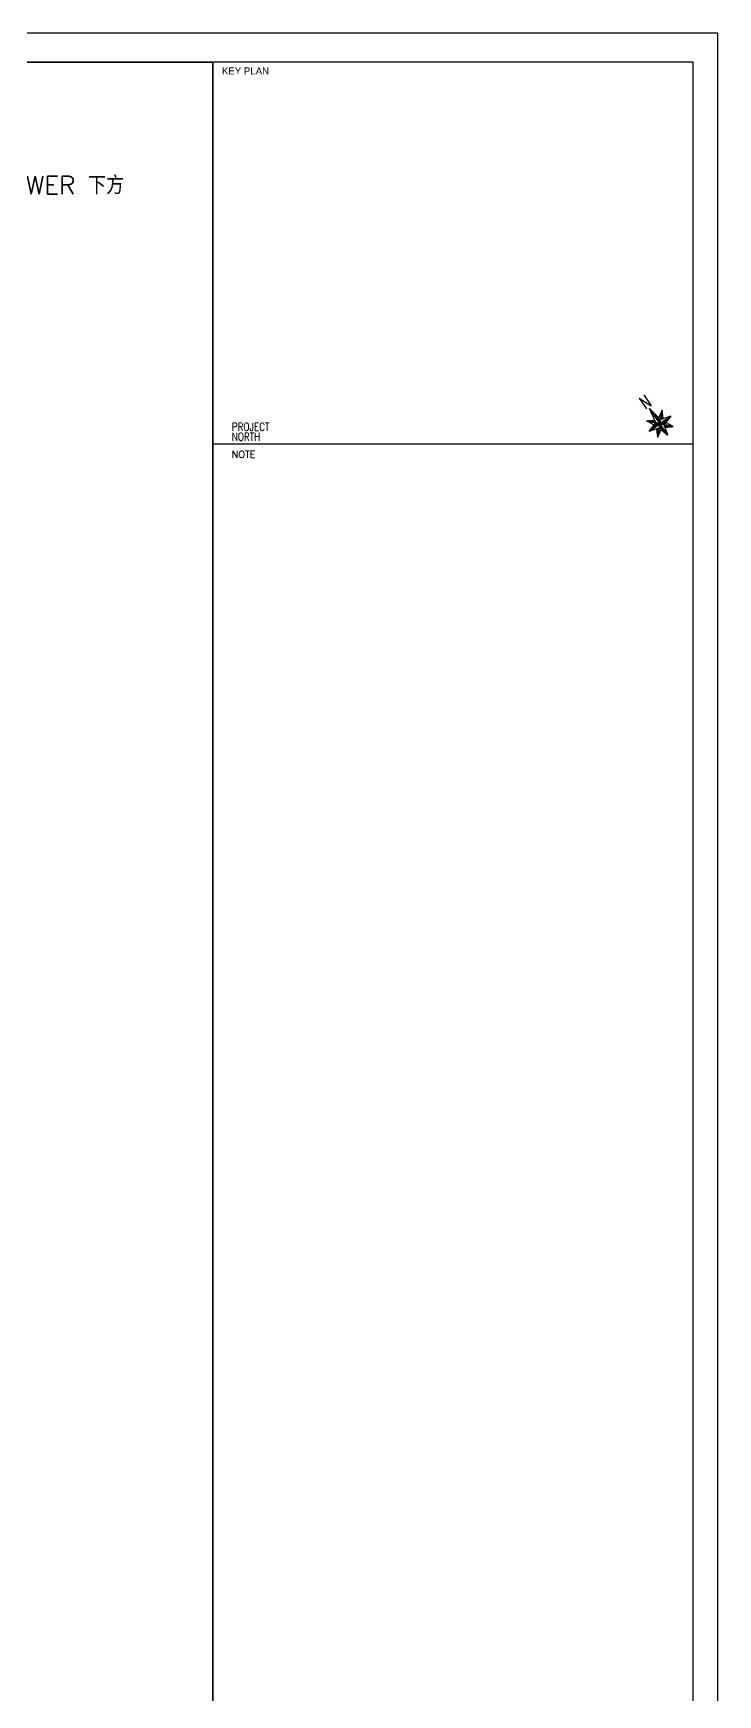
# Model space of a CAD drawing. Header units: millimetres. Extents: x 26 to 866, y -6072 to -5425.
# Drawn here: x 724.5 to 866.3, y -5769.2 to -5425.2 of the extents above; entities that cross this region are included whole.
import ezdxf
from ezdxf.enums import TextEntityAlignment as Align

# ---------------------------------------------------------------- set-up
doc = ezdxf.new("R2010")
doc.units = ezdxf.units.MM
doc.layers.add('M-HVAC-VALVE-FUTURE', color=8, linetype='Continuous')
doc.layers.add('M-P-HWR-D-29', color=211, linetype='Continuous')
doc.styles.add('A1 Frame Description$0$TAGS', font='romans__.ttf', dxfattribs={"width": 0.8})
doc.styles.add('AA-TXT', font='simplex.shx', dxfattribs={"width": 0.8, "bigfont": 'chineset.shx'})
doc.styles.add('CHINESE', font='simplex_.ttf', dxfattribs={"width": 0.8, "bigfont": 'bigfont.shx'})
doc.styles.add('STDTEXT', font='complex.shx', dxfattribs={"bigfont": 'chineset.shx'})

# ---------------------------------------------------------------- blocks, each defined once
blk = doc.blocks.new('L22-11')
at = {"color": 0}
for p, q in [((-0.22, 0.25), (0, 1.41)), ((0, 1.41), (0, 0)), ((0.22, 0.24), (0, 1.41)), ((0, 1.41), (0, 1.41)), ((0, 1.4), (0, 1.4)), ((0, 1.39), (0, 1.39)), ((0, 1.38), (0.01, 1.38)), ((0, 1.38), (0.01, 1.38)), ((0, 1.37), (0.01, 1.37)), ((0, 1.36), (0.01, 1.36)), ((0, 1.35), (0.01, 1.35)), ((0, 1.34), (0.01, 1.34)), ((0, 1.34), (0.01, 1.34)), ((0, 1.33), (0.02, 1.33)), ((0, 1.32), (0.02, 1.32)), ((0, 1.31), (0.02, 1.31)), ((0, 1.3), (0.02, 1.3)), ((0, 1.3), (0.02, 1.3)), ((0, 1.29), (0.02, 1.29)), ((0, 1.28), (0.03, 1.28)), ((0, 1.27), (0.03, 1.27)), ((0, 1.26), (0.03, 1.26)), ((-0.22, 0.24), (-1, 0)), ((-0.22, 0.24), (-1, 0)), ((-1, 0), (1, 0)), ((-1, 0), (-0.22, -0.24)), ((-1, 0), (0, 0)), ((-0.99, 0), (0, 0)), ((-0.96, 0.01), (-0.01, 0.01)), ((-0.93, 0.02), (-0.02, 0.02)), ((-0.91, 0.03), (-0.03, 0.03)), ((-0.88, 0.04), (-0.04, 0.04)), ((-0.85, 0.05), (-0.04, 0.05)), ((-0.83, 0.05), (-0.05, 0.05)), ((-0.8, 0.06), (-0.06, 0.06)), ((-0.77, 0.07), (-0.07, 0.07)), ((-0.75, 0.08), (-0.07, 0.08)), ((-0.72, 0.09), (-0.08, 0.09)), ((0.71, -0.75), (-0.71, 0.75)), ((-0.71, -0.75), (0.71, 0.75)), ((-0.71, 0.75), (-0.41, 0.18)), ((-0.71, 0.75), (-0.18, 0.44)), ((-0.22, 0.24), (-0.71, 0.75)), ((-0.71, 0.74), (-0.7, 0.74)), ((-0.71, -0.75), (0, 0)), ((-0.71, -0.75), (0, 0)), ((-0.7, 0.73), (-0.69, 0.73)), ((-0.7, 0.09), (-0.09, 0.09)), ((-0.69, 0.73), (-0.68, 0.73)), ((-0.68, 0.72), (-0.66, 0.72)), ((-0.67, 0.71), (-0.65, 0.71)), ((-0.67, 0.7), (-0.63, 0.7)), ((-0.67, 0.1), (-0.1, 0.1)), ((-0.66, 0.69), (-0.62, 0.69)), ((-0.65, 0.69), (-0.61, 0.69)), ((-0.64, 0.68), (-0.59, 0.68)), ((-0.64, 0.67), (-0.58, 0.67)), ((-0.64, 0.11), (-0.1, 0.11)), ((-0.63, 0.66), (-0.56, 0.66)), ((-0.62, 0.65), (-0.55, 0.65)), ((-0.62, 0.12), (-0.11, 0.12)), ((-0.61, 0.65), (-0.54, 0.65)), ((-0.61, 0.64), (-0.52, 0.64)), ((-0.6, 0.63), (-0.51, 0.63)), ((-0.59, 0.62), (-0.5, 0.62)), ((-0.59, 0.13), (-0.12, 0.13)), ((-0.58, 0.61), (-0.47, 0.61)), ((-0.58, 0.61), (-0.48, 0.61)), ((-0.57, 0.6), (-0.45, 0.6)), ((-0.56, 0.59), (-0.44, 0.59)), ((-0.56, 0.13), (-0.13, 0.13)), ((-0.55, 0.58), (-0.43, 0.58)), ((-0.55, 0.57), (-0.41, 0.57)), ((-0.54, 0.57), (-0.4, 0.57)), ((-0.54, 0.14), (-0.13, 0.14)), ((-0.53, 0.56), (-0.39, 0.56)), ((-0.52, 0.55), (-0.37, 0.55)), ((-0.51, 0.54), (-0.36, 0.54)), ((-0.51, 0.53), (-0.34, 0.53)), ((-0.51, 0.15), (-0.14, 0.15)), ((-0.5, 0.53), (-0.33, 0.53)), ((-0.49, 0.52), (-0.32, 0.52)), ((-0.48, 0.51), (-0.3, 0.51)), ((-0.48, 0.5), (-0.29, 0.5)), ((-0.48, 0.16), (-0.15, 0.16)), ((-0.47, 0.49), (-0.27, 0.49)), ((-0.46, 0.49), (-0.26, 0.49)), ((-0.46, 0.17), (-0.16, 0.17)), ((-0.45, 0.48), (-0.25, 0.48)), ((-0.45, 0.47), (-0.23, 0.47)), ((-0.44, 0.46), (-0.22, 0.46)), ((-0.43, 0.45), (-0.21, 0.45)), ((-0.43, 0.17), (-0.16, 0.17)), ((-0.42, 0.45), (-0.19, 0.45)), ((-0.42, 0.44), (-0.18, 0.44)), ((-0.41, 0.43), (-0.19, 0.43)), ((-0.41, 0.18), (-0.17, 0.18)), ((-0.4, 0.42), (-0.19, 0.42)), ((-0.39, 0.41), (-0.19, 0.41)), ((-0.39, 0.41), (-0.19, 0.41)), ((-0.38, 0.4), (-0.19, 0.4)), ((-0.38, 0.19), (-0.18, 0.19)), ((-0.37, 0.39), (-0.19, 0.39)), ((-0.36, 0.38), (-0.2, 0.38)), ((-0.35, 0.37), (-0.2, 0.37)), ((-0.35, 0.37), (-0.2, 0.37)), ((-0.35, 0.2), (-0.19, 0.2)), ((-0.34, 0.36), (-0.2, 0.36)), ((-0.33, 0.35), (-0.2, 0.35)), ((-0.33, 0.21), (-0.2, 0.21)), ((-0.32, 0.34), (-0.2, 0.34)), ((-0.32, 0.33), (-0.2, 0.33)), ((-0.31, 0.33), (-0.21, 0.33)), ((-0.3, 0.32), (-0.21, 0.32)), ((-0.3, 0.21), (-0.2, 0.21)), ((-0.29, 0.31), (-0.21, 0.31)), ((-0.29, 0.3), (-0.21, 0.3)), ((-0.28, 0.29), (-0.21, 0.29)), ((-0.27, 0.29), (-0.21, 0.29)), ((-0.27, 0.22), (-0.21, 0.22)), ((-0.26, 0.28), (-0.22, 0.28)), ((-0.26, 0.27), (-0.22, 0.27)), ((-0.25, 0.26), (-0.22, 0.26)), ((-0.25, 0.23), (-0.22, 0.23)), ((-0.24, 0.25), (-0.22, 0.25)), ((-0.23, 0.25), (-0.22, 0.25)), ((-0.23, 0.24), (-0.22, 0.24)), ((-0.22, 0.25), (-0.22, 0.24)), ((0, 0), (-0.22, 0.24)), ((0, 0), (-0.22, -0.24)), ((0, 1.26), (0.03, 1.26)), ((0, 1.25), (0.03, 1.25)), ((0, 1.24), (0.03, 1.24)), ((0, 1.23), (0.03, 1.23)), ((0, 1.22), (0.04, 1.22)), ((0, 1.22), (0.04, 1.22)), ((0, 1.21), (0.04, 1.21)), ((0, 1.2), (0.04, 1.2)), ((0, 1.19), (0.04, 1.19)), ((0, 1.18), (0.05, 1.18)), ((0, 1.18), (0.04, 1.18)), ((0, 1.17), (0.05, 1.17)), ((0, 1.16), (0.05, 1.16)), ((0, 1.15), (0.05, 1.15)), ((0, 1.14), (0.05, 1.14)), ((0, 1.13), (0.05, 1.13)), ((0, 1.13), (0.05, 1.13)), ((0, 1.12), (0.06, 1.12)), ((0, 1.11), (0.06, 1.11)), ((0, 1.1), (0.06, 1.1)), ((0, 1.09), (0.06, 1.09)), ((0, 1.09), (0.06, 1.09)), ((0, 1.08), (0.06, 1.08)), ((0, 1.07), (0.07, 1.07)), ((0, 1.06), (0.07, 1.06)), ((0, -1.05), (0, 1.05)), ((0, 1.05), (0.07, 1.05)), ((0, 1.05), (0.07, 1.05)), ((0, 1.04), (0.07, 1.04)), ((0, 1.03), (0.07, 1.03)), ((0, 1.02), (0.07, 1.02)), ((0, 1.01), (0.08, 1.01)), ((0, 1.01), (0.08, 1.01)), ((0, 1), (0.08, 1)), ((0, 0.99), (0.08, 0.99)), ((0, 0.98), (0.08, 0.98)), ((0, 0.97), (0.08, 0.97)), ((0, 0.97), (0.08, 0.97)), ((0, 0.96), (0.09, 0.96)), ((0, 0.95), (0.09, 0.95)), ((0, 0.94), (0.09, 0.94)), ((0, 0.93), (0.09, 0.93)), ((0, 0.93), (0.09, 0.93)), ((0, 0.92), (0.09, 0.92)), ((0, 0.91), (0.1, 0.91)), ((0, 0.9), (0.1, 0.9)), ((0, 0.89), (0.1, 0.89)), ((0, 0.89), (0.1, 0.89)), ((0, 0.88), (0.1, 0.88)), ((0, 0.87), (0.1, 0.87)), ((0, 0.86), (0.1, 0.86)), ((0, 0.85), (0.11, 0.85)), ((0, 0.85), (0.11, 0.85)), ((0, 0.84), (0.11, 0.84)), ((0, 0.83), (0.11, 0.83)), ((0, 0.82), (0.11, 0.82)), ((0, 0.81), (0.12, 0.81)), ((0, 0.81), (0.11, 0.81)), ((0, 0.8), (0.12, 0.8)), ((0, 0.79), (0.12, 0.79)), ((0, 0.78), (0.12, 0.78)), ((0, 0.77), (0.12, 0.77)), ((0, 0.77), (0.12, 0.77)), ((0, 0.76), (0.12, 0.76)), ((0, 0.75), (0.13, 0.75)), ((0, 0.74), (0.13, 0.74)), ((0, 0.73), (0.13, 0.73)), ((0, 0.73), (0.13, 0.73)), ((0, 0.72), (0.13, 0.72)), ((0, 0.71), (0.13, 0.71)), ((0, 0.7), (0.14, 0.7)), ((0, 0.69), (0.14, 0.69)), ((0, 0.69), (0.14, 0.69)), ((0, 0.68), (0.14, 0.68)), ((0, 0.67), (0.14, 0.67)), ((0, 0.66), (0.14, 0.66)), ((0, 0.65), (0.14, 0.65)), ((0, 0.65), (0.15, 0.65)), ((0, 0.64), (0.15, 0.64)), ((0, 0.63), (0.15, 0.63)), ((0, 0.62), (0.15, 0.62)), ((0, 0.61), (0.15, 0.61)), ((0, 0.61), (0.15, 0.61)), ((0, 0.6), (0.16, 0.6)), ((0, 0.59), (0.16, 0.59)), ((0, 0.58), (0.16, 0.58)), ((0, 0.57), (0.16, 0.57)), ((0, 0.57), (0.16, 0.57)), ((0, 0.56), (0.16, 0.56)), ((0, 0.55), (0.16, 0.55)), ((0, 0.54), (0.17, 0.54)), ((0, 0.53), (0.17, 0.53)), ((0, 0.53), (0.17, 0.53)), ((0, 0.52), (0.17, 0.52)), ((0, 0.51), (0.17, 0.51)), ((0, 0.5), (0.17, 0.5)), ((0, 0.49), (0.18, 0.49)), ((0, 0.49), (0.18, 0.49)), ((0, 0.48), (0.18, 0.48)), ((0, 0.47), (0.18, 0.47)), ((0, 0.46), (0.18, 0.46)), ((0, 0.45), (0.18, 0.45)), ((0, 0.45), (0.18, 0.45)), ((0, 0.44), (0.19, 0.44)), ((0, 0.43), (0.19, 0.43)), ((0, 0.42), (0.19, 0.42)), ((0, 0.41), (0.19, 0.41)), ((0, 0.41), (0.19, 0.41)), ((0, 0.4), (0.19, 0.4)), ((0, 0.39), (0.2, 0.39)), ((0, 0.38), (0.2, 0.38)), ((0, 0.37), (0.2, 0.37)), ((0, 0.37), (0.2, 0.37)), ((0, 0.36), (0.2, 0.36)), ((0, 0.35), (0.2, 0.35)), ((0, 0.34), (0.2, 0.34)), ((0, 0.33), (0.21, 0.33)), ((0, 0.33), (0.21, 0.33)), ((0, 0.32), (0.21, 0.32)), ((0, 0.31), (0.21, 0.31)), ((0, 0.3), (0.21, 0.3)), ((0, 0.29), (0.21, 0.29)), ((0, 0.29), (0.21, 0.29)), ((0, 0.28), (0.22, 0.28)), ((0, 0.27), (0.22, 0.27)), ((0, 0.26), (0.22, 0.26)), ((0, 0.25), (0.22, 0.25)), ((0, 0.25), (0.22, 0.25)), ((0, 0), (0.22, 0.24)), ((0, 0.24), (0.22, 0.24)), ((0, 0.23), (0.22, 0.23)), ((0, 0.22), (0.21, 0.22)), ((0, 0.21), (0.2, 0.21)), ((0, 0.21), (0.2, 0.21)), ((0, 0.2), (0.19, 0.2)), ((0, 0.19), (0.18, 0.19)), ((0, 0.18), (0.17, 0.18)), ((0, 0.17), (0.16, 0.17)), ((0, 0.17), (0.16, 0.17)), ((0, 0.16), (0.15, 0.16)), ((0, 0.15), (0.14, 0.15)), ((0, 0.14), (0.13, 0.14)), ((0, 0.13), (0.13, 0.13)), ((0, 0.13), (0.12, 0.13)), ((0, 0.12), (0.11, 0.12)), ((0, 0.11), (0.1, 0.11)), ((0, 0.1), (0.1, 0.1)), ((0, 0.09), (0.09, 0.09)), ((0, 0.09), (0.08, 0.09)), ((0, 0.08), (0.07, 0.08)), ((0, 0.07), (0.07, 0.07)), ((0, 0.06), (0.06, 0.06)), ((0, 0.05), (0.05, 0.05)), ((0, 0.05), (0.04, 0.05)), ((0, 0.04), (0.04, 0.04)), ((0, 0.03), (0.03, 0.03)), ((0, 0.02), (0.02, 0.02)), ((0, 0.01), (0.01, 0.01)), ((0, -1.05), (0, 0)), ((0, 0), (0.22, -0.24)), ((1, 0), (0, 0)), ((0, 0), (0, 0)), ((0, 0), (0, 0)), ((0.71, 0.75), (0.19, 0.44)), ((0.71, 0.75), (0.22, 0.24)), ((1, 0), (0.22, 0.24)), ((0.22, 0.24), (0.41, 0.18)), ((0.22, -0.24), (1, 0)), ((0.22, -0.24), (1, 0)), ((0.23, 0.25), (0.45, 0.25)), ((0.23, 0.24), (0.44, 0.24)), ((0.24, 0.25), (0.45, 0.25)), ((0.25, 0.26), (0.45, 0.26)), ((0.25, 0.23), (0.44, 0.23)), ((0.26, 0.28), (0.46, 0.28)), ((0.26, 0.27), (0.46, 0.27)), ((0.27, 0.29), (0.47, 0.29)), ((0.27, 0.22), (0.43, 0.22)), ((0.28, 0.29), (0.47, 0.29)), ((0.29, 0.31), (0.48, 0.31)), ((0.29, 0.3), (0.48, 0.3)), ((0.3, 0.32), (0.48, 0.32)), ((0.3, 0.21), (0.43, 0.21)), ((0.31, 0.33), (0.49, 0.33)), ((0.32, 0.34), (0.5, 0.34)), ((0.32, 0.33), (0.49, 0.33)), ((0.33, 0.35), (0.5, 0.35)), ((0.33, 0.21), (0.42, 0.21)), ((0.34, 0.36), (0.5, 0.36)), ((0.35, 0.37), (0.51, 0.37)), ((0.35, 0.37), (0.51, 0.37)), ((0.35, 0.2), (0.42, 0.2)), ((0.36, 0.38), (0.52, 0.38)), ((0.37, 0.39), (0.52, 0.39)), ((0.38, 0.4), (0.53, 0.4)), ((0.38, 0.19), (0.42, 0.19)), ((0.39, 0.41), (0.53, 0.41)), ((0.39, 0.41), (0.53, 0.41)), ((0.4, 0.42), (0.54, 0.42)), ((0.41, 0.18), (0.71, 0.75)), ((0.41, 0.18), (0.71, 0.75)), ((0.41, 0.43), (0.54, 0.43)), ((0.41, 0.18), (0.41, 0.18)), ((0.42, 0.45), (0.55, 0.45)), ((0.42, 0.44), (0.55, 0.44)), ((0.43, 0.45), (0.56, 0.45)), ((0.44, 0.46), (0.56, 0.46)), ((0.45, 0.48), (0.57, 0.48)), ((0.45, 0.47), (0.56, 0.47)), ((0.46, 0.49), (0.57, 0.49)), ((0.47, 0.49), (0.58, 0.49)), ((0.48, 0.51), (0.58, 0.51)), ((0.48, 0.5), (0.58, 0.5)), ((0.49, 0.52), (0.59, 0.52)), ((0.5, 0.53), (0.59, 0.53)), ((0.51, 0.54), (0.6, 0.54)), ((0.51, 0.53), (0.6, 0.53)), ((0.52, 0.55), (0.61, 0.55)), ((0.53, 0.56), (0.61, 0.56)), ((0.54, 0.57), (0.61, 0.57)), ((0.55, 0.58), (0.62, 0.58)), ((0.55, 0.57), (0.62, 0.57)), ((0.56, 0.59), (0.63, 0.59)), ((0.57, 0.6), (0.63, 0.6)), ((0.58, 0.61), (0.64, 0.61)), ((0.58, 0.61), (0.64, 0.61)), ((0.59, 0.62), (0.64, 0.62)), ((0.6, 0.63), (0.65, 0.63)), ((0.61, 0.65), (0.66, 0.65)), ((0.61, 0.64), (0.65, 0.64)), ((0.62, 0.65), (0.66, 0.65)), ((0.63, 0.66), (0.66, 0.66)), ((0.64, 0.68), (0.67, 0.68)), ((0.64, 0.67), (0.67, 0.67)), ((0.65, 0.69), (0.68, 0.69)), ((0.66, 0.69), (0.68, 0.69)), ((0.67, 0.71), (0.69, 0.71)), ((0.67, 0.7), (0.69, 0.7)), ((0.68, 0.72), (0.69, 0.72)), ((0.69, 0.73), (0.7, 0.73)), ((0.7, 0.73), (0.7, 0.73)), ((0.71, 0.74), (0.71, 0.74)), ((-0.41, -0.18), (-0.71, -0.75)), ((-0.71, -0.75), (-0.41, -0.18)), ((-0.22, -0.24), (-0.71, -0.75)), ((-0.71, -0.75), (-0.17, -0.43)), ((-0.71, -0.74), (-0.7, -0.74)), ((-0.7, -0.72), (-0.69, -0.72)), ((-0.7, -0.73), (-0.7, -0.73)), ((-0.69, -0.71), (-0.67, -0.71)), ((-0.69, -0.72), (-0.68, -0.72)), ((-0.68, -0.68), (-0.65, -0.68)), ((-0.68, -0.69), (-0.66, -0.69)), ((-0.68, -0.7), (-0.67, -0.7)), ((-0.67, -0.67), (-0.63, -0.67)), ((-0.67, -0.68), (-0.64, -0.68)), ((-0.66, -0.64), (-0.61, -0.64)), ((-0.66, -0.65), (-0.62, -0.65)), ((-0.66, -0.66), (-0.63, -0.66)), ((-0.65, -0.63), (-0.6, -0.63)), ((-0.65, -0.64), (-0.6, -0.64)), ((-0.64, -0.61), (-0.58, -0.61)), ((-0.64, -0.62), (-0.59, -0.62)), ((-0.63, -0.59), (-0.56, -0.59)), ((-0.63, -0.6), (-0.57, -0.6)), ((-0.63, -0.6), (-0.57, -0.6)), ((-0.62, -0.57), (-0.54, -0.57)), ((-0.62, -0.58), (-0.55, -0.58)), ((-0.61, -0.56), (-0.53, -0.56)), ((-0.61, -0.56), (-0.54, -0.56)), ((-0.6, -0.53), (-0.51, -0.53)), ((-0.6, -0.54), (-0.51, -0.54)), ((-0.6, -0.55), (-0.52, -0.55)), ((-0.59, -0.52), (-0.49, -0.52)), ((-0.59, -0.52), (-0.5, -0.52)), ((-0.58, -0.49), (-0.47, -0.49)), ((-0.58, -0.5), (-0.47, -0.5)), ((-0.58, -0.51), (-0.48, -0.51)), ((-0.57, -0.48), (-0.45, -0.48)), ((-0.57, -0.48), (-0.46, -0.48)), ((-0.56, -0.46), (-0.44, -0.46)), ((-0.56, -0.47), (-0.44, -0.47)), ((-0.55, -0.44), (-0.42, -0.44)), ((-0.55, -0.44), (-0.41, -0.44)), ((-0.55, -0.45), (-0.43, -0.45)), ((-0.54, -0.42), (-0.4, -0.42)), ((-0.54, -0.43), (-0.41, -0.43)), ((-0.53, -0.4), (-0.38, -0.4)), ((-0.53, -0.41), (-0.39, -0.41)), ((-0.52, -0.38), (-0.36, -0.38)), ((-0.52, -0.39), (-0.37, -0.39)), ((-0.52, -0.4), (-0.38, -0.4)), ((-0.51, -0.36), (-0.35, -0.36)), ((-0.51, -0.37), (-0.35, -0.37)), ((-0.5, -0.34), (-0.32, -0.34)), ((-0.5, -0.35), (-0.33, -0.35)), ((-0.5, -0.36), (-0.34, -0.36)), ((-0.49, -0.32), (-0.31, -0.32)), ((-0.49, -0.33), (-0.32, -0.33)), ((-0.48, -0.31), (-0.29, -0.31)), ((-0.48, -0.32), (-0.3, -0.32)), ((-0.47, -0.28), (-0.27, -0.28)), ((-0.47, -0.29), (-0.28, -0.29)), ((-0.47, -0.3), (-0.28, -0.3)), ((-0.46, -0.27), (-0.25, -0.27)), ((-0.46, -0.28), (-0.26, -0.28)), ((-0.45, -0.24), (-0.23, -0.24)), ((-0.45, -0.25), (-0.24, -0.25)), ((-0.45, -0.26), (-0.25, -0.26)), ((-0.44, -0.23), (-0.25, -0.23)), ((-0.44, -0.24), (-0.23, -0.24)), ((-0.43, -0.21), (-0.31, -0.21)), ((-0.43, -0.22), (-0.28, -0.22)), ((-0.42, -0.19), (-0.39, -0.19)), ((-0.42, -0.2), (-0.33, -0.2)), ((-0.42, -0.2), (-0.36, -0.2)), ((-0.41, -0.18), (-0.22, -0.24)), ((-0.41, -0.18), (-0.41, -0.18)), ((-0.22, -0.23), (0, -0.23)), ((-0.22, -0.24), (0, -1.05)), ((-0.22, -0.24), (0, -1.05)), ((-0.22, -0.24), (0, -0.24)), ((-0.22, -0.24), (0, -0.24)), ((-0.22, -0.25), (0, -0.25)), ((-0.22, -0.26), (0, -0.26)), ((-0.22, -0.27), (0, -0.27)), ((-0.21, -0.22), (0, -0.22)), ((-0.21, -0.28), (0, -0.28)), ((-0.21, -0.28), (0, -0.28)), ((-0.21, -0.29), (0, -0.29)), ((-0.21, -0.3), (0, -0.3)), ((-0.2, -0.21), (0, -0.21)), ((-0.2, -0.31), (0, -0.31)), ((-0.2, -0.32), (0, -0.32)), ((-0.2, -0.32), (0, -0.32)), ((-0.2, -0.33), (0, -0.33)), ((-0.2, -0.34), (0, -0.34)), ((-0.19, -0.2), (0, -0.2)), ((-0.19, -0.2), (0, -0.2)), ((-0.19, -0.35), (0, -0.35)), ((-0.19, -0.36), (0, -0.36)), ((-0.19, -0.36), (0, -0.36)), ((-0.19, -0.37), (0, -0.37)), ((-0.19, -0.38), (0, -0.38)), ((-0.18, -0.19), (0, -0.19)), ((-0.18, -0.39), (0, -0.39)), ((-0.18, -0.4), (0, -0.4)), ((-0.18, -0.4), (0, -0.4)), ((-0.18, -0.41), (0, -0.41)), ((-0.17, -0.18), (0, -0.18)), ((-0.17, -0.42), (0, -0.42)), ((-0.17, -0.43), (0, -0.43)), ((-0.17, -0.44), (0, -0.44)), ((-0.17, -0.44), (0, -0.44)), ((-0.17, -0.45), (0, -0.45)), ((-0.16, -0.16), (0, -0.16)), ((-0.16, -0.17), (0, -0.17)), ((-0.16, -0.46), (0, -0.46)), ((-0.16, -0.47), (0, -0.47)), ((-0.16, -0.48), (0, -0.48)), ((-0.16, -0.48), (0, -0.48)), ((-0.15, -0.16), (0, -0.16)), ((-0.15, -0.49), (0, -0.49)), ((-0.15, -0.5), (0, -0.5)), ((-0.15, -0.51), (0, -0.51)), ((-0.15, -0.52), (0, -0.52)), ((-0.15, -0.52), (0, -0.52)), ((-0.14, -0.15), (0, -0.15)), ((-0.14, -0.53), (0, -0.53)), ((-0.14, -0.54), (0, -0.54)), ((-0.14, -0.55), (0, -0.55)), ((-0.14, -0.56), (0, -0.56)), ((-0.13, -0.14), (0, -0.14)), ((-0.13, -0.56), (0, -0.56)), ((-0.13, -0.57), (0, -0.57)), ((-0.13, -0.58), (0, -0.58)), ((-0.13, -0.59), (0, -0.59)), ((-0.13, -0.6), (0, -0.6)), ((-0.12, -0.12), (0, -0.12)), ((-0.12, -0.13), (0, -0.13)), ((-0.12, -0.6), (0, -0.6)), ((-0.12, -0.61), (0, -0.61)), ((-0.12, -0.62), (0, -0.62)), ((-0.12, -0.63), (0, -0.63)), ((-0.11, -0.12), (0, -0.12)), ((-0.11, -0.64), (0, -0.64)), ((-0.11, -0.64), (0, -0.64)), ((-0.11, -0.65), (0, -0.65)), ((-0.11, -0.66), (0, -0.66)), ((-0.11, -0.67), (0, -0.67)), ((-0.1, -0.11), (0, -0.11)), ((-0.1, -0.68), (0, -0.68)), ((-0.1, -0.68), (0, -0.68)), ((-0.1, -0.69), (0, -0.69)), ((-0.1, -0.7), (0, -0.7)), ((-0.09, -0.09), (0, -0.09)), ((-0.09, -0.1), (0, -0.1)), ((-0.09, -0.71), (0, -0.71)), ((-0.09, -0.72), (0, -0.72)), ((-0.09, -0.72), (0, -0.72)), ((-0.09, -0.73), (0, -0.73)), ((-0.09, -0.74), (0, -0.74)), ((-0.08, -0.08), (0, -0.08)), ((-0.08, -0.75), (0, -0.75)), ((-0.08, -0.76), (0, -0.76)), ((-0.08, -0.76), (0, -0.76)), ((-0.08, -0.77), (0, -0.77)), ((-0.08, -0.78), (0, -0.78)), ((-0.07, -0.08), (0, -0.08)), ((-0.07, -0.79), (0, -0.79)), ((-0.07, -0.8), (0, -0.8)), ((-0.07, -0.8), (0, -0.8)), ((-0.07, -0.81), (0, -0.81)), ((-0.06, -0.06), (0, -0.06)), ((-0.06, -0.07), (0, -0.07)), ((-0.06, -0.82), (0, -0.82)), ((-0.06, -0.83), (0, -0.83)), ((-0.06, -0.84), (0, -0.84)), ((-0.06, -0.84), (0, -0.84)), ((-0.06, -0.85), (0, -0.85)), ((-0.05, -0.05), (0, -0.05)), ((-0.05, -0.86), (0, -0.86)), ((-0.05, -0.87), (0, -0.87)), ((-0.05, -0.88), (0, -0.88)), ((-0.05, -0.88), (0, -0.88)), ((-0.04, -0.04), (0, -0.04)), ((-0.04, -0.89), (0, -0.89)), ((-0.04, -0.9), (0, -0.9)), ((-0.04, -0.91), (0, -0.91)), ((-0.04, -0.92), (0, -0.92)), ((-0.04, -0.92), (0, -0.92)), ((-0.03, -0.03), (0, -0.03)), ((-0.03, -0.04), (0, -0.04)), ((-0.03, -0.93), (0, -0.93)), ((-0.03, -0.94), (0, -0.94)), ((-0.03, -0.95), (0, -0.95)), ((-0.03, -0.96), (0, -0.96)), ((-0.02, -0.02), (0, -0.02)), ((-0.02, -0.96), (0, -0.96)), ((-0.02, -0.97), (0, -0.97)), ((-0.02, -0.98), (0, -0.98)), ((-0.02, -0.99), (0, -0.99)), ((-0.02, -1), (0, -1)), ((-0.01, -0.01), (0, -0.01)), ((-0.01, -1), (0, -1)), ((-0.01, -1.01), (0, -1.01)), ((-0.01, -1.02), (0, -1.02)), ((-0.01, -1.03), (0, -1.03)), ((0, 0), (0, 0)), ((0, 0), (0.99, 0)), ((0, -1.05), (0.22, -0.24)), ((0, -1.04), (0, -1.04)), ((0, -1.04), (0, -1.04)), ((0.01, -0.01), (0.97, -0.01)), ((0.02, -0.02), (0.94, -0.02)), ((0.03, -0.03), (0.91, -0.03)), ((0.03, -0.04), (0.89, -0.04)), ((0.04, -0.04), (0.86, -0.04)), ((0.05, -0.05), (0.83, -0.05)), ((0.06, -0.06), (0.81, -0.06)), ((0.06, -0.07), (0.78, -0.07)), ((0.07, -0.08), (0.75, -0.08)), ((0.08, -0.08), (0.73, -0.08)), ((0.09, -0.09), (0.7, -0.09)), ((0.09, -0.1), (0.68, -0.1)), ((0.1, -0.11), (0.65, -0.11)), ((0.11, -0.12), (0.62, -0.12)), ((0.12, -0.12), (0.6, -0.12)), ((0.12, -0.13), (0.57, -0.13)), ((0.13, -0.14), (0.54, -0.14)), ((0.14, -0.15), (0.52, -0.15)), ((0.15, -0.16), (0.49, -0.16)), ((0.16, -0.16), (0.46, -0.16)), ((0.16, -0.17), (0.44, -0.17)), ((0.17, -0.18), (0.41, -0.18)), ((0.17, -0.43), (0.22, -0.24)), ((0.17, -0.42), (0.4, -0.42)), ((0.17, -0.43), (0.71, -0.75)), ((0.71, -0.75), (0.17, -0.43)), ((0.17, -0.43), (0.41, -0.43)), ((0.18, -0.19), (0.39, -0.19)), ((0.18, -0.39), (0.37, -0.39)), ((0.18, -0.4), (0.38, -0.4)), ((0.18, -0.4), (0.38, -0.4)), ((0.18, -0.41), (0.39, -0.41)), ((0.18, -0.44), (0.41, -0.44)), ((0.19, -0.2), (0.36, -0.2)), ((0.19, -0.2), (0.33, -0.2)), ((0.19, -0.35), (0.33, -0.35)), ((0.19, -0.36), (0.35, -0.36)), ((0.19, -0.36), (0.34, -0.36)), ((0.19, -0.37), (0.35, -0.37)), ((0.19, -0.38), (0.36, -0.38)), ((0.19, -0.44), (0.42, -0.44)), ((0.2, -0.21), (0.31, -0.21)), ((0.2, -0.31), (0.29, -0.31)), ((0.2, -0.32), (0.31, -0.32)), ((0.2, -0.32), (0.3, -0.32)), ((0.2, -0.33), (0.32, -0.33)), ((0.2, -0.34), (0.32, -0.34)), ((0.2, -0.45), (0.43, -0.45)), ((0.21, -0.22), (0.28, -0.22)), ((0.21, -0.28), (0.27, -0.28)), ((0.21, -0.28), (0.26, -0.28)), ((0.21, -0.29), (0.28, -0.29)), ((0.21, -0.3), (0.28, -0.3)), ((0.22, -0.23), (0.25, -0.23)), ((0.22, -0.24), (0.71, -0.75)), ((0.22, -0.24), (0.23, -0.24)), ((0.22, -0.24), (0.23, -0.24)), ((0.22, -0.25), (0.24, -0.25)), ((0.22, -0.26), (0.25, -0.26)), ((0.22, -0.27), (0.25, -0.27)), ((0.22, -0.46), (0.44, -0.46)), ((0.23, -0.47), (0.44, -0.47)), ((0.24, -0.48), (0.45, -0.48)), ((0.26, -0.48), (0.46, -0.48)), ((0.27, -0.49), (0.47, -0.49)), ((0.29, -0.5), (0.47, -0.5)), ((0.3, -0.51), (0.48, -0.51)), ((0.31, -0.52), (0.49, -0.52)), ((0.33, -0.52), (0.5, -0.52)), ((0.34, -0.53), (0.51, -0.53)), ((0.35, -0.54), (0.51, -0.54)), ((0.37, -0.55), (0.52, -0.55)), ((0.38, -0.56), (0.53, -0.56)), ((0.4, -0.56), (0.54, -0.56)), ((0.71, -0.75), (0.41, -0.18)), ((0.41, -0.57), (0.54, -0.57)), ((0.42, -0.58), (0.55, -0.58)), ((0.44, -0.59), (0.56, -0.59)), ((0.45, -0.6), (0.57, -0.6)), ((0.46, -0.6), (0.57, -0.6)), ((0.48, -0.61), (0.58, -0.61)), ((0.49, -0.62), (0.59, -0.62)), ((0.51, -0.63), (0.6, -0.63)), ((0.52, -0.64), (0.6, -0.64)), ((0.53, -0.64), (0.61, -0.64)), ((0.55, -0.65), (0.62, -0.65)), ((0.56, -0.66), (0.63, -0.66)), ((0.58, -0.67), (0.63, -0.67)), ((0.59, -0.68), (0.64, -0.68)), ((0.6, -0.68), (0.65, -0.68)), ((0.62, -0.69), (0.66, -0.69)), ((0.63, -0.7), (0.67, -0.7)), ((0.64, -0.71), (0.67, -0.71)), ((0.66, -0.72), (0.68, -0.72)), ((0.67, -0.72), (0.69, -0.72)), ((0.69, -0.73), (0.7, -0.73)), ((0.7, -0.74), (0.7, -0.74))]:
    blk.add_line(p, q, dxfattribs=at)
blk = doc.blocks.new('L22-11-1')
at = {"color": 0, "style": 'CHINESE', "width": 0.7}
blk.add_text('N', height=1, dxfattribs=at).set_placement((0, 0), align=Align.MIDDLE_CENTER)
blk = doc.blocks.new('A$C385A5F83')
at = {"xscale": 199.9999999999947, "yscale": 199.9999999999947, "zscale": 199.9999999999947, "rotation": 359.9954594701748}
for name, p in [('L22-11', (0, 0)), ('L22-11-1', (0, 400))]:
    blk.add_blockref(name, p, dxfattribs=at)
blk = doc.blocks.new('A$Ce967d797')
for p, q in [((409, 283), (0, 283)), ((409, 0), (409, 283)), ((406.53, 280.07), (2.47, 280.07)), ((358.11, 2.93), (358.11, 280.07)), ((406.53, 2.93), (406.53, 280.07)), ((358.11, 241.59), (406.53, 241.59))]:
    blk.add_line(p, q)
at = {"color": 8}
blk.add_line((403.38, 242.91), (402.95, 244.34), dxfattribs=at)
at = {"xscale": 0.006643793749977852, "yscale": 0.006643793749977852, "zscale": 0.006643793749977852, "rotation": 34.22609923089207}
blk.add_blockref('A$C385A5F83', (403.17, 243.63), dxfattribs=at)
at = {"style": 'A1 Frame Description$0$TAGS', "width": 0.809283}
for s, p in [('PROJECT', (360, 243.32)), ('NORTH', (360, 242.32)), ('NORTH', (360, 242.32))]:
    blk.add_text(s, height=0.807, dxfattribs=at).set_placement(p, align=Align.MIDDLE_LEFT)
at = {"style": 'STDTEXT', "width": 1.011603}
blk.add_text('NOTE', height=0.699, dxfattribs=at).set_placement((360, 240.18))
at = {"insert": (359.01, 279.55), "char_height": 0.6961, "attachment_point": 1, "style": 'STDTEXT'}
blk.add_mtext('{\\fArial|b0|i0|c0|p34;KEY PLAN}', dxfattribs=at)
blk = doc.blocks.new('A$C525b6b98')
at = {"xscale": 1.000475039848343, "yscale": 1.000475039848343, "zscale": 1.000475039848343}
blk.add_blockref('A$Ce967d797', (0, 0), dxfattribs=at)

msp = doc.modelspace()

# ---------------------------------------------------------------- linework, layer by layer
at = {"layer": 'DefPoints'}
msp.add_lwpolyline([(31.33, -5431.2), (761.73, -5431.2), (761.73, -6000.38), (31.33, -6000.38)], close=True, dxfattribs=at)
msp.add_lwpolyline([(31.33, -5431.2), (761.73, -5431.2), (761.73, -6000.38), (31.33, -6000.38)], close=True, dxfattribs=at)
msp.add_lwpolyline([(31.33, -5431.2), (761.73, -5431.2), (761.73, -6000.38), (31.33, -6000.38)], close=True, dxfattribs=at)
msp.add_lwpolyline([(31.33, -5431.2), (761.73, -5431.2), (761.73, -6000.38), (31.33, -6000.38)], close=True, dxfattribs=at)
at = {"layer": 'M-P-HWR-D-29'}
msp.add_line((761.63, -5748.68), (761.63, -5755.25), dxfattribs=at)

# ---------------------------------------------------------------- block references
at = {"ltscale": 2, "xscale": 2.052814562332979, "yscale": 2.052814562332979, "zscale": 2.052814562332979}
msp.add_blockref('A$C525b6b98', (26.25, -6006.4), dxfattribs=at)

# ---------------------------------------------------------------- texts
at = {"layer": 'M-HVAC-VALVE-FUTURE', "linetype": 'Continuous', "style": 'AA-TXT'}
msp.add_text('2. 12%%DC冷卻水系統加藥桶在COOLING TOWER 下方', height=3.75, dxfattribs=at).set_placement((640.05, -5458.53))

doc.saveas('drawing.dxf')
